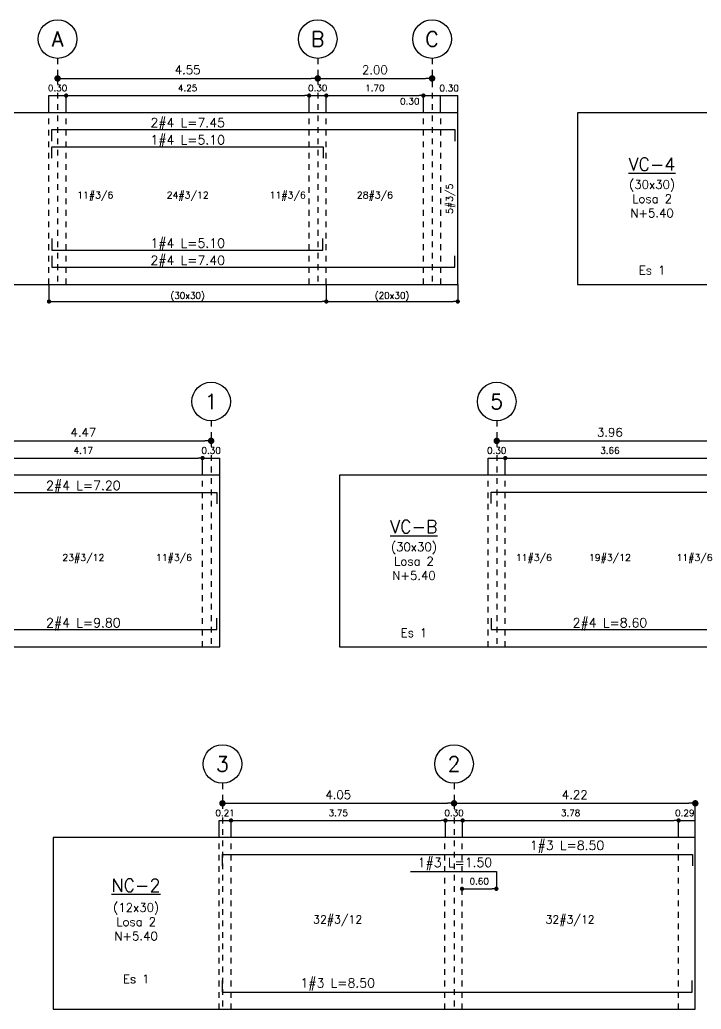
# Model space of a CAD drawing. Header units: millimetres. Extents: x -40 to 125, y -10 to 43.
# Drawn here: x 63.47 to 75.38, y 23.15 to 40.45 of the extents above; entities that cross this region are included whole.
import ezdxf
from ezdxf.enums import TextEntityAlignment as Align

# ---------------------------------------------------------------- set-up
doc = ezdxf.new("R2010")
doc.units = ezdxf.units.MM
doc.header["$LTSCALE"] = 0.01
doc.header["$PDMODE"] = 3
doc.linetypes.add('DASHDOT', pattern=[1, 0.5, -0.25, 0, -0.25])
doc.linetypes.add('DASHED2', pattern=[0.375, 0.25, -0.125])
for name, color, linetype in [('FC_BORDES', 4, 'Continuous'), ('FC_CIRCULO DE EJES', 3, 'Continuous'), ('FC_COTAS', 1, 'Continuous'), ('FC_COTAS @ 75', 1, 'Continuous'), ('FC_COTAS EJES', 1, 'Continuous'), ('FC_COTAS EJES @ 75', 1, 'Continuous'), ('FC_EJES', 1, 'DASHDOT'), ('FC_PROYECCION', 6, 'DASHED2'), ('FC_R-175', 5, 'Continuous'), ('FC_R-175 @ 75', 5, 'Continuous'), ('FC_R-60', 11, 'Continuous'), ('FC_R-80', 11, 'Continuous'), ('FC_R-80 @ 75', 11, 'Continuous'), ('FC_REFUERZO', 5, 'Continuous')]:
    doc.layers.add(name, color=color, linetype=linetype)
doc.styles.add('FC_TEXT', font='romans.shx', dxfattribs={"height": 0.002})
doc.styles.add('FC_TEXT1', font='romans.shx')
doc.styles.get("Standard").update_dxf_attribs({"font": 'romans.shx'})
doc.dimstyles.new('FC_COTAS', dxfattribs={"dimtxt": 0.0015, "dimasz": 0.001, "dimexe": 0, "dimexo": 0, "dimgap": 0.001, "dimtad": 1, "dimtih": 1, "dimtoh": 1, "dimzin": 0, "dimdsep": 46, "dimtxsty": 'FC_TEXT1', "dimblk": 'DOT', "dimcen": 0.09, "dimclrd": 256, "dimclre": 256, "dimclrt": 256, "dimadec": 0, "dimazin": 0, "dimtfac": 1, "dimtix": 1, "dimtmove": 2, "dimatfit": 3, "dimfxl": 1.002, "dimtolj": 1, "dimtzin": 0, "dimlwd": -1, "dimarcsym": 0})
doc.dimstyles.new('FC_COTAS EJES', dxfattribs={"dimtxt": 0.002, "dimasz": 0.0015, "dimexe": 0, "dimexo": 0, "dimgap": 0.001, "dimtad": 1, "dimtih": 1, "dimtoh": 1, "dimzin": 0, "dimdsep": 46, "dimtxsty": 'FC_TEXT1', "dimblk": 'DOT', "dimcen": 0.09, "dimclrd": 256, "dimclre": 256, "dimclrt": 256, "dimadec": 0, "dimazin": 0, "dimtfac": 1, "dimtix": 1, "dimtmove": 2, "dimatfit": 3, "dimfxl": 1.002, "dimtolj": 1, "dimtzin": 0, "dimlwd": -1, "dimarcsym": 0})

# ---------------------------------------------------------------- blocks, each defined once
blk = doc.blocks.new('FC_B_Eje')
at = {"layer": 'FC_CIRCULO DE EJES', "ltscale": 1.5}
blk.add_circle((0, 0), 0.0045, dxfattribs=at)
at = {"ltscale": 1.5, "style": 'FC_TEXT1'}
blk.add_attdef('EJE', text='', height=0.0035, dxfattribs=at).set_placement((0, 0), align=Align.MIDDLE_CENTER)
blk = doc.blocks.new('*D614')
at = {"layer": 'Defpoints', "color": 0, "ltscale": 0.6, "transparency": 16777216}
for p in [(63.976, 38.821), (64.276, 38.821)]:
    blk.add_point(p, dxfattribs=at)
at = {"layer": 'FC_COTAS', "lineweight": -2, "ltscale": 0.6, "transparency": 16777216}
for p, q in [((63.976, 38.821), (63.976, 39.121)), ((64.276, 38.821), (64.276, 39.121))]:
    blk.add_line(p, q, dxfattribs=at)
at = {"layer": 'FC_COTAS', "ltscale": 0.6, "transparency": 16777216}
blk.add_line((63.976, 39.121), (64.276, 39.121), dxfattribs=at)
at = {"layer": 'FC_COTAS', "ltscale": 0.6, "transparency": 16777216, "insert": (64.126, 39.253), "char_height": 0.1125, "attachment_point": 5, "style": 'FC_TEXT1', "bg_fill": 3, "box_fill_scale": 1.1, "bg_fill_color": 256, "bg_fill_true_color": 13158600, "bg_fill_transparency": 0}
blk.add_mtext('\\A1;0.30', dxfattribs=at)
at = {"layer": 'Defpoints', "color": 0, "ltscale": 0.6, "transparency": 16777216}
blk.add_point((64.276, 39.121), dxfattribs=at)
blk = doc.blocks.new('_Dot')
at = {"color": 0, "linetype": 'ByBlock', "lineweight": -2}
blk.add_line((-0.5, 0), (-1, 0), dxfattribs=at)
at = {"color": 0, "linetype": 'ByBlock', "const_width": 0.5}
blk.add_lwpolyline([(-0.25, 0, 1), (0.25, 0, 1)], format="xyb", close=True, dxfattribs=at)
blk = doc.blocks.new('*D615')
at = {"layer": 'Defpoints', "color": 0, "ltscale": 0.6, "transparency": 16777216}
for p in [(68.526, 39.121), (64.276, 38.821), (68.526, 38.821)]:
    blk.add_point(p, dxfattribs=at)
at = {"layer": 'FC_COTAS', "lineweight": -2, "ltscale": 0.6, "transparency": 16777216}
for p, q in [((64.276, 38.821), (64.276, 39.121)), ((68.526, 38.821), (68.526, 39.121))]:
    blk.add_line(p, q, dxfattribs=at)
at = {"layer": 'FC_COTAS', "ltscale": 0.6, "transparency": 16777216}
blk.add_line((64.351, 39.121), (68.451, 39.121), dxfattribs=at)
at = {"layer": 'FC_COTAS', "ltscale": 0.6, "transparency": 16777216, "xscale": 0.075, "yscale": 0.075, "zscale": 0.075, "rotation": 180}
blk.add_blockref('_Dot', (64.276, 39.121), dxfattribs=at)
at = {"layer": 'FC_COTAS', "ltscale": 0.6, "transparency": 16777216, "xscale": 0.075, "yscale": 0.075, "zscale": 0.075}
blk.add_blockref('_Dot', (68.526, 39.121), dxfattribs=at)
at = {"layer": 'FC_COTAS', "ltscale": 0.6, "transparency": 16777216, "insert": (66.401, 39.253), "char_height": 0.1125, "attachment_point": 5, "style": 'FC_TEXT1'}
blk.add_mtext('\\A1;4.25', dxfattribs=at)
blk = doc.blocks.new('*D616')
at = {"layer": 'Defpoints', "color": 0, "ltscale": 0.6, "transparency": 16777216}
for p in [(68.526, 38.821), (68.826, 38.821)]:
    blk.add_point(p, dxfattribs=at)
at = {"layer": 'FC_COTAS', "lineweight": -2, "ltscale": 0.6, "transparency": 16777216}
for p, q in [((68.526, 38.821), (68.526, 39.121)), ((68.826, 38.821), (68.826, 39.121))]:
    blk.add_line(p, q, dxfattribs=at)
at = {"layer": 'FC_COTAS', "ltscale": 0.6, "transparency": 16777216}
blk.add_line((68.526, 39.121), (68.826, 39.121), dxfattribs=at)
at = {"layer": 'FC_COTAS', "ltscale": 0.6, "transparency": 16777216, "insert": (68.676, 39.253), "char_height": 0.1125, "attachment_point": 5, "style": 'FC_TEXT1', "bg_fill": 3, "box_fill_scale": 1.1, "bg_fill_color": 256, "bg_fill_true_color": 13158600, "bg_fill_transparency": 0}
blk.add_mtext('\\A1;0.30', dxfattribs=at)
at = {"layer": 'Defpoints', "color": 0, "ltscale": 0.6, "transparency": 16777216}
blk.add_point((68.826, 39.121), dxfattribs=at)
blk = doc.blocks.new('*D617')
at = {"layer": 'Defpoints', "color": 0, "ltscale": 0.6, "transparency": 16777216}
for p in [(64.126, 39.421), (68.676, 39.421), (68.676, 39.421)]:
    blk.add_point(p, dxfattribs=at)
at = {"layer": 'FC_COTAS EJES', "ltscale": 0.6, "transparency": 16777216}
blk.add_line((64.238, 39.421), (68.563, 39.421), dxfattribs=at)
at = {"layer": 'FC_COTAS EJES', "ltscale": 0.6, "transparency": 16777216, "xscale": 0.1125, "yscale": 0.1125, "zscale": 0.1125, "rotation": 180}
blk.add_blockref('_Dot', (64.126, 39.421), dxfattribs=at)
at = {"layer": 'FC_COTAS EJES', "ltscale": 0.6, "transparency": 16777216, "xscale": 0.1125, "yscale": 0.1125, "zscale": 0.1125}
blk.add_blockref('_Dot', (68.676, 39.421), dxfattribs=at)
at = {"layer": 'FC_COTAS EJES', "ltscale": 0.6, "transparency": 16777216, "insert": (66.401, 39.571), "char_height": 0.15, "attachment_point": 5, "style": 'FC_TEXT1'}
blk.add_mtext('\\A1;4.55', dxfattribs=at)
blk = doc.blocks.new('*D618')
at = {"layer": 'Defpoints', "color": 0, "ltscale": 0.6, "transparency": 16777216}
for p in [(68.676, 39.421), (70.676, 39.421), (70.676, 39.421)]:
    blk.add_point(p, dxfattribs=at)
at = {"layer": 'FC_COTAS EJES', "ltscale": 0.6, "transparency": 16777216}
blk.add_line((68.788, 39.421), (70.563, 39.421), dxfattribs=at)
at = {"layer": 'FC_COTAS EJES', "ltscale": 0.6, "transparency": 16777216, "xscale": 0.1125, "yscale": 0.1125, "zscale": 0.1125, "rotation": 180}
blk.add_blockref('_Dot', (68.676, 39.421), dxfattribs=at)
at = {"layer": 'FC_COTAS EJES', "ltscale": 0.6, "transparency": 16777216, "xscale": 0.1125, "yscale": 0.1125, "zscale": 0.1125}
blk.add_blockref('_Dot', (70.676, 39.421), dxfattribs=at)
at = {"layer": 'FC_COTAS EJES', "ltscale": 0.6, "transparency": 16777216, "insert": (69.676, 39.571), "char_height": 0.15, "attachment_point": 5, "style": 'FC_TEXT1'}
blk.add_mtext('\\A1;2.00', dxfattribs=at)
blk = doc.blocks.new('*D590')
at = {"layer": 'Defpoints', "color": 0, "ltscale": 0.6, "transparency": 16777216}
for p in [(70.523, 39.121), (68.826, 38.821), (70.523, 38.821)]:
    blk.add_point(p, dxfattribs=at)
at = {"layer": 'FC_COTAS', "lineweight": -2, "ltscale": 0.6, "transparency": 16777216}
for p, q in [((68.826, 38.821), (68.826, 39.121)), ((70.523, 38.821), (70.523, 39.121))]:
    blk.add_line(p, q, dxfattribs=at)
at = {"layer": 'FC_COTAS', "ltscale": 0.6, "transparency": 16777216}
blk.add_line((68.901, 39.121), (70.448, 39.121), dxfattribs=at)
at = {"layer": 'FC_COTAS', "ltscale": 0.6, "transparency": 16777216, "xscale": 0.075, "yscale": 0.075, "zscale": 0.075, "rotation": 180}
blk.add_blockref('_Dot', (68.826, 39.121), dxfattribs=at)
at = {"layer": 'FC_COTAS', "ltscale": 0.6, "transparency": 16777216, "xscale": 0.075, "yscale": 0.075, "zscale": 0.075}
blk.add_blockref('_Dot', (70.523, 39.121), dxfattribs=at)
at = {"layer": 'FC_COTAS', "ltscale": 0.6, "transparency": 16777216, "insert": (69.675, 39.253), "char_height": 0.1125, "attachment_point": 5, "style": 'FC_TEXT1'}
blk.add_mtext('\\A1;1.70', dxfattribs=at)
blk = doc.blocks.new('*D619')
at = {"layer": 'Defpoints', "color": 0, "ltscale": 0.6, "transparency": 16777216}
for p in [(70.823, 39.121), (70.523, 38.821), (70.823, 38.821)]:
    blk.add_point(p, dxfattribs=at)
at = {"layer": 'FC_COTAS', "lineweight": -2, "ltscale": 0.6, "transparency": 16777216}
for p, q in [((70.523, 38.821), (70.523, 39.121)), ((70.823, 38.821), (70.823, 39.121))]:
    blk.add_line(p, q, dxfattribs=at)
at = {"layer": 'FC_COTAS', "ltscale": 0.6, "transparency": 16777216}
blk.add_line((70.523, 39.121), (70.823, 39.121), dxfattribs=at)
at = {"layer": 'FC_COTAS', "ltscale": 0.6, "transparency": 16777216, "insert": (70.286, 39.022), "char_height": 0.1125, "attachment_point": 5, "style": 'FC_TEXT1'}
blk.add_mtext('\\A1;0.30', dxfattribs=at)
blk = doc.blocks.new('*D591')
at = {"layer": 'Defpoints', "color": 0, "ltscale": 0.6, "transparency": 16777216}
for p in [(71.125, 39.121), (70.823, 38.821), (71.125, 38.821)]:
    blk.add_point(p, dxfattribs=at)
at = {"layer": 'FC_COTAS', "lineweight": -2, "ltscale": 0.6, "transparency": 16777216}
for p, q in [((70.823, 38.821), (70.823, 39.121)), ((71.125, 38.821), (71.125, 39.121))]:
    blk.add_line(p, q, dxfattribs=at)
at = {"layer": 'FC_COTAS', "ltscale": 0.6, "transparency": 16777216}
blk.add_line((70.823, 39.121), (71.125, 39.121), dxfattribs=at)
at = {"layer": 'FC_COTAS', "ltscale": 0.6, "transparency": 16777216, "insert": (70.974, 39.252), "char_height": 0.1125, "attachment_point": 5, "style": 'FC_TEXT1'}
blk.add_mtext('\\A1;0.30', dxfattribs=at)
blk = doc.blocks.new('*D609')
at = {"layer": 'Defpoints', "color": 0, "ltscale": 0.6, "transparency": 16777216}
for p in [(63.976, 35.821), (68.826, 35.821), (68.826, 35.521)]:
    blk.add_point(p, dxfattribs=at)
at = {"layer": 'FC_COTAS', "lineweight": -2, "ltscale": 0.6, "transparency": 16777216}
for p, q in [((63.976, 35.821), (63.976, 35.521)), ((68.826, 35.821), (68.826, 35.521))]:
    blk.add_line(p, q, dxfattribs=at)
at = {"layer": 'FC_COTAS', "ltscale": 0.6, "transparency": 16777216}
blk.add_line((64.051, 35.521), (68.751, 35.521), dxfattribs=at)
at = {"layer": 'FC_COTAS', "ltscale": 0.6, "transparency": 16777216, "xscale": 0.075, "yscale": 0.075, "zscale": 0.075, "rotation": 180}
blk.add_blockref('_Dot', (63.976, 35.521), dxfattribs=at)
at = {"layer": 'FC_COTAS', "ltscale": 0.6, "transparency": 16777216, "xscale": 0.075, "yscale": 0.075, "zscale": 0.075}
blk.add_blockref('_Dot', (68.826, 35.521), dxfattribs=at)
at = {"layer": 'FC_COTAS', "ltscale": 0.6, "transparency": 16777216, "insert": (66.401, 35.607), "char_height": 0.1125, "attachment_point": 5, "style": 'FC_TEXT1'}
blk.add_mtext('\\A1;(30x30)', dxfattribs=at)
blk = doc.blocks.new('*D625')
at = {"layer": 'Defpoints', "color": 0, "ltscale": 0.6, "transparency": 16777216}
for p in [(68.826, 35.821), (71.125, 35.821), (71.125, 35.521)]:
    blk.add_point(p, dxfattribs=at)
at = {"layer": 'FC_COTAS', "lineweight": -2, "ltscale": 0.6, "transparency": 16777216}
for p, q in [((68.826, 35.821), (68.826, 35.521)), ((71.125, 35.821), (71.125, 35.521))]:
    blk.add_line(p, q, dxfattribs=at)
at = {"layer": 'FC_COTAS', "ltscale": 0.6, "transparency": 16777216}
blk.add_line((68.901, 35.521), (71.05, 35.521), dxfattribs=at)
at = {"layer": 'FC_COTAS', "ltscale": 0.6, "transparency": 16777216, "xscale": 0.075, "yscale": 0.075, "zscale": 0.075, "rotation": 180}
blk.add_blockref('_Dot', (68.826, 35.521), dxfattribs=at)
at = {"layer": 'FC_COTAS', "ltscale": 0.6, "transparency": 16777216, "xscale": 0.075, "yscale": 0.075, "zscale": 0.075}
blk.add_blockref('_Dot', (71.125, 35.521), dxfattribs=at)
at = {"layer": 'FC_COTAS', "ltscale": 0.6, "transparency": 16777216, "insert": (69.976, 35.607), "char_height": 0.1125, "attachment_point": 5, "style": 'FC_TEXT1'}
blk.add_mtext('\\A1;(20x30)', dxfattribs=at)
blk = doc.blocks.new('*D645')
at = {"layer": 'Defpoints', "color": 0, "ltscale": 0.6, "transparency": 16777216}
for p in [(62.342, 33.084), (66.812, 33.084), (66.812, 33.084)]:
    blk.add_point(p, dxfattribs=at)
at = {"layer": 'FC_COTAS', "ltscale": 0.6, "transparency": 16777216}
blk.add_line((62.454, 33.084), (66.699, 33.084), dxfattribs=at)
at = {"layer": 'FC_COTAS', "ltscale": 0.6, "transparency": 16777216, "xscale": 0.1125, "yscale": 0.1125, "zscale": 0.1125, "rotation": 180}
blk.add_blockref('_Dot', (62.342, 33.084), dxfattribs=at)
at = {"layer": 'FC_COTAS', "ltscale": 0.6, "transparency": 16777216, "xscale": 0.1125, "yscale": 0.1125, "zscale": 0.1125}
blk.add_blockref('_Dot', (66.812, 33.084), dxfattribs=at)
at = {"layer": 'FC_COTAS', "ltscale": 0.6, "transparency": 16777216, "insert": (64.577, 33.234), "char_height": 0.15, "attachment_point": 5, "style": 'FC_TEXT1'}
blk.add_mtext('\\A1;4.47', dxfattribs=at)
blk = doc.blocks.new('*D650')
at = {"layer": 'Defpoints', "color": 0, "ltscale": 0.6, "transparency": 16777216}
for p in [(66.662, 32.784), (62.492, 32.484), (66.662, 32.484)]:
    blk.add_point(p, dxfattribs=at)
at = {"layer": 'FC_COTAS', "lineweight": -2, "ltscale": 0.6, "transparency": 16777216}
for p, q in [((62.492, 32.484), (62.492, 32.784)), ((66.662, 32.484), (66.662, 32.784))]:
    blk.add_line(p, q, dxfattribs=at)
at = {"layer": 'FC_COTAS', "ltscale": 0.6, "transparency": 16777216}
blk.add_line((62.567, 32.784), (66.587, 32.784), dxfattribs=at)
at = {"layer": 'FC_COTAS', "ltscale": 0.6, "transparency": 16777216, "xscale": 0.075, "yscale": 0.075, "zscale": 0.075, "rotation": 180}
blk.add_blockref('_Dot', (62.492, 32.784), dxfattribs=at)
at = {"layer": 'FC_COTAS', "ltscale": 0.6, "transparency": 16777216, "xscale": 0.075, "yscale": 0.075, "zscale": 0.075}
blk.add_blockref('_Dot', (66.662, 32.784), dxfattribs=at)
at = {"layer": 'FC_COTAS', "ltscale": 0.6, "transparency": 16777216, "insert": (64.577, 32.916), "char_height": 0.1125, "attachment_point": 5, "style": 'FC_TEXT1'}
blk.add_mtext('\\A1;4.17', dxfattribs=at)
blk = doc.blocks.new('*D651')
at = {"layer": 'Defpoints', "color": 0, "ltscale": 0.6, "transparency": 16777216}
for p in [(66.662, 32.484), (66.962, 32.484)]:
    blk.add_point(p, dxfattribs=at)
at = {"layer": 'FC_COTAS', "lineweight": -2, "ltscale": 0.6, "transparency": 16777216}
for p, q in [((66.662, 32.484), (66.662, 32.784)), ((66.962, 32.484), (66.962, 32.784))]:
    blk.add_line(p, q, dxfattribs=at)
at = {"layer": 'FC_COTAS', "ltscale": 0.6, "transparency": 16777216}
blk.add_line((66.662, 32.784), (66.962, 32.784), dxfattribs=at)
at = {"layer": 'FC_COTAS', "ltscale": 0.6, "transparency": 16777216, "insert": (66.812, 32.916), "char_height": 0.1125, "attachment_point": 5, "style": 'FC_TEXT1', "bg_fill": 3, "box_fill_scale": 1.1, "bg_fill_color": 256, "bg_fill_true_color": 13158600, "bg_fill_transparency": 0}
blk.add_mtext('\\A1;0.30', dxfattribs=at)
at = {"layer": 'Defpoints', "color": 0, "ltscale": 0.6, "transparency": 16777216}
blk.add_point((66.962, 32.784), dxfattribs=at)
blk = doc.blocks.new('*D652')
at = {"layer": 'Defpoints', "color": 0, "ltscale": 0.6, "transparency": 16777216}
for p in [(71.656, 32.484), (71.956, 32.484)]:
    blk.add_point(p, dxfattribs=at)
at = {"layer": 'FC_COTAS', "lineweight": -2, "ltscale": 0.6, "transparency": 16777216}
for p, q in [((71.656, 32.484), (71.656, 32.784)), ((71.956, 32.484), (71.956, 32.784))]:
    blk.add_line(p, q, dxfattribs=at)
at = {"layer": 'FC_COTAS', "ltscale": 0.6, "transparency": 16777216}
blk.add_line((71.656, 32.784), (71.956, 32.784), dxfattribs=at)
at = {"layer": 'FC_COTAS', "ltscale": 0.6, "transparency": 16777216, "insert": (71.806, 32.916), "char_height": 0.1125, "attachment_point": 5, "style": 'FC_TEXT1', "bg_fill": 3, "box_fill_scale": 1.1, "bg_fill_color": 256, "bg_fill_true_color": 13158600, "bg_fill_transparency": 0}
blk.add_mtext('\\A1;0.30', dxfattribs=at)
at = {"layer": 'Defpoints', "color": 0, "ltscale": 0.6, "transparency": 16777216}
blk.add_point((71.956, 32.784), dxfattribs=at)
blk = doc.blocks.new('*D653')
at = {"layer": 'Defpoints', "color": 0, "ltscale": 0.6, "transparency": 16777216}
for p in [(75.616, 32.784), (71.956, 32.484), (75.616, 32.484)]:
    blk.add_point(p, dxfattribs=at)
at = {"layer": 'FC_COTAS', "lineweight": -2, "ltscale": 0.6, "transparency": 16777216}
for p, q in [((71.956, 32.484), (71.956, 32.784)), ((75.616, 32.484), (75.616, 32.784))]:
    blk.add_line(p, q, dxfattribs=at)
at = {"layer": 'FC_COTAS', "ltscale": 0.6, "transparency": 16777216}
blk.add_line((72.031, 32.784), (75.541, 32.784), dxfattribs=at)
at = {"layer": 'FC_COTAS', "ltscale": 0.6, "transparency": 16777216, "xscale": 0.075, "yscale": 0.075, "zscale": 0.075, "rotation": 180}
blk.add_blockref('_Dot', (71.956, 32.784), dxfattribs=at)
at = {"layer": 'FC_COTAS', "ltscale": 0.6, "transparency": 16777216, "xscale": 0.075, "yscale": 0.075, "zscale": 0.075}
blk.add_blockref('_Dot', (75.616, 32.784), dxfattribs=at)
at = {"layer": 'FC_COTAS', "ltscale": 0.6, "transparency": 16777216, "insert": (73.786, 32.916), "char_height": 0.1125, "attachment_point": 5, "style": 'FC_TEXT1'}
blk.add_mtext('\\A1;3.66', dxfattribs=at)
blk = doc.blocks.new('*D655')
at = {"layer": 'Defpoints', "color": 0, "ltscale": 0.6, "transparency": 16777216}
for p in [(71.806, 33.084), (75.766, 33.084), (75.766, 33.084)]:
    blk.add_point(p, dxfattribs=at)
at = {"layer": 'FC_COTAS EJES', "ltscale": 0.6, "transparency": 16777216}
blk.add_line((71.919, 33.084), (75.654, 33.084), dxfattribs=at)
at = {"layer": 'FC_COTAS EJES', "ltscale": 0.6, "transparency": 16777216, "xscale": 0.1125, "yscale": 0.1125, "zscale": 0.1125, "rotation": 180}
blk.add_blockref('_Dot', (71.806, 33.084), dxfattribs=at)
at = {"layer": 'FC_COTAS EJES', "ltscale": 0.6, "transparency": 16777216, "xscale": 0.1125, "yscale": 0.1125, "zscale": 0.1125}
blk.add_blockref('_Dot', (75.766, 33.084), dxfattribs=at)
at = {"layer": 'FC_COTAS EJES', "ltscale": 0.6, "transparency": 16777216, "insert": (73.786, 33.234), "char_height": 0.15, "attachment_point": 5, "style": 'FC_TEXT1'}
blk.add_mtext('\\A1;3.96', dxfattribs=at)
blk = doc.blocks.new('*D666')
at = {"layer": 'Defpoints', "color": 0, "ltscale": 0.6, "transparency": 16777216}
for p in [(66.95, 26.147), (67.16, 26.147)]:
    blk.add_point(p, dxfattribs=at)
at = {"layer": 'FC_COTAS', "lineweight": -2, "ltscale": 0.6, "transparency": 16777216}
for p, q in [((66.95, 26.147), (66.95, 26.447)), ((67.16, 26.147), (67.16, 26.447))]:
    blk.add_line(p, q, dxfattribs=at)
at = {"layer": 'FC_COTAS', "ltscale": 0.6, "transparency": 16777216}
blk.add_line((66.95, 26.447), (67.16, 26.447), dxfattribs=at)
at = {"layer": 'FC_COTAS', "ltscale": 0.6, "transparency": 16777216, "insert": (67.055, 26.579), "char_height": 0.1125, "attachment_point": 5, "style": 'FC_TEXT1', "bg_fill": 3, "box_fill_scale": 1.1, "bg_fill_color": 256, "bg_fill_true_color": 13158600, "bg_fill_transparency": 0}
blk.add_mtext('\\A1;0.21', dxfattribs=at)
at = {"layer": 'Defpoints', "color": 0, "ltscale": 0.6, "transparency": 16777216}
blk.add_point((67.16, 26.447), dxfattribs=at)
blk = doc.blocks.new('*D667')
at = {"layer": 'Defpoints', "color": 0, "ltscale": 0.6, "transparency": 16777216}
for p in [(70.91, 26.447), (67.16, 26.147), (70.91, 26.147)]:
    blk.add_point(p, dxfattribs=at)
at = {"layer": 'FC_COTAS', "lineweight": -2, "ltscale": 0.6, "transparency": 16777216}
for p, q in [((67.16, 26.147), (67.16, 26.447)), ((70.91, 26.147), (70.91, 26.447))]:
    blk.add_line(p, q, dxfattribs=at)
at = {"layer": 'FC_COTAS', "ltscale": 0.6, "transparency": 16777216}
blk.add_line((67.235, 26.447), (70.835, 26.447), dxfattribs=at)
at = {"layer": 'FC_COTAS', "ltscale": 0.6, "transparency": 16777216, "xscale": 0.075, "yscale": 0.075, "zscale": 0.075, "rotation": 180}
blk.add_blockref('_Dot', (67.16, 26.447), dxfattribs=at)
at = {"layer": 'FC_COTAS', "ltscale": 0.6, "transparency": 16777216, "xscale": 0.075, "yscale": 0.075, "zscale": 0.075}
blk.add_blockref('_Dot', (70.91, 26.447), dxfattribs=at)
at = {"layer": 'FC_COTAS', "ltscale": 0.6, "transparency": 16777216, "insert": (69.035, 26.579), "char_height": 0.1125, "attachment_point": 5, "style": 'FC_TEXT1'}
blk.add_mtext('\\A1;3.75', dxfattribs=at)
blk = doc.blocks.new('*D668')
at = {"layer": 'Defpoints', "color": 0, "ltscale": 0.6, "transparency": 16777216}
for p in [(70.91, 26.147), (71.21, 26.147)]:
    blk.add_point(p, dxfattribs=at)
at = {"layer": 'FC_COTAS', "lineweight": -2, "ltscale": 0.6, "transparency": 16777216}
for p, q in [((70.91, 26.147), (70.91, 26.447)), ((71.21, 26.147), (71.21, 26.447))]:
    blk.add_line(p, q, dxfattribs=at)
at = {"layer": 'FC_COTAS', "ltscale": 0.6, "transparency": 16777216}
blk.add_line((70.91, 26.447), (71.21, 26.447), dxfattribs=at)
at = {"layer": 'FC_COTAS', "ltscale": 0.6, "transparency": 16777216, "insert": (71.06, 26.579), "char_height": 0.1125, "attachment_point": 5, "style": 'FC_TEXT1', "bg_fill": 3, "box_fill_scale": 1.1, "bg_fill_color": 256, "bg_fill_true_color": 13158600, "bg_fill_transparency": 0}
blk.add_mtext('\\A1;0.30', dxfattribs=at)
at = {"layer": 'Defpoints', "color": 0, "ltscale": 0.6, "transparency": 16777216}
blk.add_point((71.21, 26.447), dxfattribs=at)
blk = doc.blocks.new('*D669')
at = {"layer": 'Defpoints', "color": 0, "ltscale": 0.6, "transparency": 16777216}
for p in [(74.986, 26.447), (71.21, 26.147), (74.986, 26.147)]:
    blk.add_point(p, dxfattribs=at)
at = {"layer": 'FC_COTAS', "lineweight": -2, "ltscale": 0.6, "transparency": 16777216}
for p, q in [((71.21, 26.147), (71.21, 26.447)), ((74.986, 26.147), (74.986, 26.447))]:
    blk.add_line(p, q, dxfattribs=at)
at = {"layer": 'FC_COTAS', "ltscale": 0.6, "transparency": 16777216}
blk.add_line((71.285, 26.447), (74.911, 26.447), dxfattribs=at)
at = {"layer": 'FC_COTAS', "ltscale": 0.6, "transparency": 16777216, "xscale": 0.075, "yscale": 0.075, "zscale": 0.075, "rotation": 180}
blk.add_blockref('_Dot', (71.21, 26.447), dxfattribs=at)
at = {"layer": 'FC_COTAS', "ltscale": 0.6, "transparency": 16777216, "xscale": 0.075, "yscale": 0.075, "zscale": 0.075}
blk.add_blockref('_Dot', (74.986, 26.447), dxfattribs=at)
at = {"layer": 'FC_COTAS', "ltscale": 0.6, "transparency": 16777216, "insert": (73.098, 26.579), "char_height": 0.1125, "attachment_point": 5, "style": 'FC_TEXT1'}
blk.add_mtext('\\A1;3.78', dxfattribs=at)
blk = doc.blocks.new('*D670')
at = {"layer": 'Defpoints', "color": 0, "ltscale": 0.6, "transparency": 16777216}
for p in [(75.279, 26.447), (74.986, 26.147), (75.279, 26.147)]:
    blk.add_point(p, dxfattribs=at)
at = {"layer": 'FC_COTAS', "lineweight": -2, "ltscale": 0.6, "transparency": 16777216}
for p, q in [((74.986, 26.147), (74.986, 26.447)), ((75.279, 26.147), (75.279, 26.447))]:
    blk.add_line(p, q, dxfattribs=at)
at = {"layer": 'FC_COTAS', "ltscale": 0.6, "transparency": 16777216}
blk.add_line((74.986, 26.447), (75.279, 26.447), dxfattribs=at)
at = {"layer": 'FC_COTAS', "ltscale": 0.6, "transparency": 16777216, "insert": (75.095, 26.579), "char_height": 0.1125, "attachment_point": 5, "style": 'FC_TEXT1'}
blk.add_mtext('\\A1;0.29', dxfattribs=at)
blk = doc.blocks.new('*D671')
at = {"layer": 'Defpoints', "color": 0, "ltscale": 0.6, "transparency": 16777216}
for p in [(67.01, 26.747), (71.06, 26.747), (71.06, 26.747)]:
    blk.add_point(p, dxfattribs=at)
at = {"layer": 'FC_COTAS', "ltscale": 0.6, "transparency": 16777216}
blk.add_line((67.122, 26.747), (70.947, 26.747), dxfattribs=at)
at = {"layer": 'FC_COTAS', "ltscale": 0.6, "transparency": 16777216, "xscale": 0.1125, "yscale": 0.1125, "zscale": 0.1125, "rotation": 180}
blk.add_blockref('_Dot', (67.01, 26.747), dxfattribs=at)
at = {"layer": 'FC_COTAS', "ltscale": 0.6, "transparency": 16777216, "xscale": 0.1125, "yscale": 0.1125, "zscale": 0.1125}
blk.add_blockref('_Dot', (71.06, 26.747), dxfattribs=at)
at = {"layer": 'FC_COTAS', "ltscale": 0.6, "transparency": 16777216, "insert": (69.035, 26.897), "char_height": 0.15, "attachment_point": 5, "style": 'FC_TEXT1'}
blk.add_mtext('\\A1;4.05', dxfattribs=at)
blk = doc.blocks.new('*D672')
at = {"layer": 'Defpoints', "color": 0, "ltscale": 0.6, "transparency": 16777216}
for p in [(71.06, 26.747), (75.279, 26.747), (75.279, 26.147)]:
    blk.add_point(p, dxfattribs=at)
at = {"layer": 'FC_COTAS', "ltscale": 0.6, "transparency": 16777216}
blk.add_line((71.172, 26.747), (75.167, 26.747), dxfattribs=at)
at = {"layer": 'FC_COTAS', "lineweight": -2, "ltscale": 0.6, "transparency": 16777216}
blk.add_line((75.279, 26.147), (75.279, 26.747), dxfattribs=at)
at = {"layer": 'FC_COTAS', "ltscale": 0.6, "transparency": 16777216, "xscale": 0.1125, "yscale": 0.1125, "zscale": 0.1125, "rotation": 180}
blk.add_blockref('_Dot', (71.06, 26.747), dxfattribs=at)
at = {"layer": 'FC_COTAS', "ltscale": 0.6, "transparency": 16777216, "xscale": 0.1125, "yscale": 0.1125, "zscale": 0.1125}
blk.add_blockref('_Dot', (75.279, 26.747), dxfattribs=at)
at = {"layer": 'FC_COTAS', "ltscale": 0.6, "transparency": 16777216, "insert": (73.17, 26.897), "char_height": 0.15, "attachment_point": 5, "style": 'FC_TEXT1'}
blk.add_mtext('\\A1;4.22', dxfattribs=at)
blk = doc.blocks.new('*D604')
at = {"layer": 'Defpoints', "color": 0, "ltscale": 0.6, "transparency": 16777216}
for p in [(71.8, 25.553), (71.2, 25.253), (71.8, 25.253)]:
    blk.add_point(p, dxfattribs=at)
at = {"layer": 'FC_COTAS', "lineweight": -2, "ltscale": 0.6, "transparency": 16777216}
blk.add_line((71.8, 25.553), (71.8, 25.253), dxfattribs=at)
at = {"layer": 'FC_COTAS', "ltscale": 0.6, "transparency": 16777216}
blk.add_line((71.275, 25.253), (71.725, 25.253), dxfattribs=at)
at = {"layer": 'FC_COTAS', "ltscale": 0.6, "transparency": 16777216, "xscale": 0.075, "yscale": 0.075, "zscale": 0.075, "rotation": 180}
blk.add_blockref('_Dot', (71.2, 25.253), dxfattribs=at)
at = {"layer": 'FC_COTAS', "ltscale": 0.6, "transparency": 16777216, "xscale": 0.075, "yscale": 0.075, "zscale": 0.075}
blk.add_blockref('_Dot', (71.8, 25.253), dxfattribs=at)
at = {"layer": 'FC_COTAS', "ltscale": 0.6, "transparency": 16777216, "insert": (71.5, 25.385), "char_height": 0.1125, "attachment_point": 5, "style": 'FC_TEXT1'}
blk.add_mtext('\\A1;0.60', dxfattribs=at)

msp = doc.modelspace()

# ---------------------------------------------------------------- linework, layer by layer
at = {"layer": 'FC_BORDES'}
for points in [[(61.376, 35.821), (71.125, 35.821), (71.125, 38.821), (61.376, 38.821)], [(73.22, 35.821), (80.97, 35.821), (80.97, 38.821), (73.22, 38.821)], [(47.532, 29.484), (66.962, 29.484), (66.962, 32.484), (47.532, 32.484)], [(69.056, 29.484), (79.966, 29.484), (79.966, 32.484), (69.056, 32.484)], [(64.05, 23.147), (75.279, 23.147), (75.279, 26.147), (64.05, 26.147)]]:
    msp.add_lwpolyline(points, close=True, dxfattribs=at)
at = {"layer": 'FC_EJES', "ltscale": 0.6}
for p, q in [((64.126, 39.771), (64.126, 35.821)), ((68.676, 39.771), (68.676, 35.821)), ((70.676, 39.771), (70.676, 35.821)), ((66.812, 33.434), (66.812, 29.484)), ((71.806, 33.434), (71.806, 29.484)), ((67.01, 27.097), (67.01, 23.147)), ((71.06, 27.097), (71.06, 23.147))]:
    msp.add_line(p, q, dxfattribs=at)
at = {"layer": 'FC_PROYECCION', "ltscale": 0.6}
for p, q in [((63.976, 35.821), (63.976, 38.821)), ((64.276, 35.821), (64.276, 38.821)), ((68.526, 35.821), (68.526, 38.821)), ((68.826, 35.821), (68.826, 38.821)), ((70.526, 35.821), (70.526, 38.821)), ((70.826, 35.821), (70.826, 38.821)), ((66.662, 29.484), (66.662, 32.484)), ((71.656, 29.484), (71.656, 32.484)), ((71.956, 29.484), (71.956, 32.484))]:
    msp.add_line(p, q, dxfattribs=at)
at = {"layer": 'FC_PROYECCION'}
for p, q in [((66.95, 23.147), (66.95, 26.147)), ((67.16, 23.147), (67.16, 26.147)), ((70.9, 23.147), (70.9, 26.147)), ((71.2, 23.147), (71.2, 26.147)), ((74.986, 23.147), (74.986, 26.147))]:
    msp.add_line(p, q, dxfattribs=at)
at = {"layer": 'FC_REFUERZO'}
msp.add_line((70.3, 25.553), (71.8, 25.553), dxfattribs=at)
for points in [[(64.026, 38.327), (64.026, 38.527), (71.075, 38.527), (71.075, 38.327)], [(64.026, 38.027), (64.026, 38.227), (68.772, 38.227), (68.772, 38.027)], [(64.026, 36.621), (64.026, 36.421), (68.768, 36.421), (68.768, 36.621)], [(64.026, 36.321), (64.026, 36.121), (71.075, 36.121), (71.075, 36.321)], [(59.892, 32.184), (66.912, 32.184), (66.912, 31.984)], [(71.706, 31.99), (71.706, 32.19), (79.916, 32.19), (79.916, 31.99)], [(57.292, 29.784), (66.912, 29.784), (66.912, 29.984)], [(71.706, 29.984), (71.706, 29.784), (79.916, 29.784), (79.916, 29.984)], [(67.009, 25.653), (67.009, 25.853), (75.229, 25.853), (75.229, 25.653)], [(67.005, 23.647), (67.005, 23.447), (75.225, 23.447), (75.225, 23.647)]]:
    msp.add_lwpolyline(points, dxfattribs=at)

# ---------------------------------------------------------------- block references
at = {"layer": 'FC_R-175'}
ref = msp.add_blockref('FC_B_Eje', (64.126, 40.109), dxfattribs=dict(at, xscale=75, yscale=75, zscale=75))
ref.add_attrib('EJE', 'A', dxfattribs={"layer": '0', "color": 0, "ltscale": 1.5, "height": 0.263, "style": 'FC_TEXT1'}).set_placement((64.126, 40.109), align=Align.MIDDLE_CENTER)
ref = msp.add_blockref('FC_B_Eje', (68.676, 40.109), dxfattribs=dict(at, xscale=75, yscale=75, zscale=75))
ref.add_attrib('EJE', 'B', dxfattribs={"layer": '0', "color": 0, "ltscale": 1.5, "height": 0.263, "style": 'FC_TEXT1'}).set_placement((68.676, 40.109), align=Align.MIDDLE_CENTER)
ref = msp.add_blockref('FC_B_Eje', (70.676, 40.109), dxfattribs=dict(at, xscale=75, yscale=75, zscale=75))
ref.add_attrib('EJE', 'C', dxfattribs={"layer": '0', "color": 0, "ltscale": 1.5, "height": 0.263, "style": 'FC_TEXT1'}).set_placement((70.676, 40.109), align=Align.MIDDLE_CENTER)
ref = msp.add_blockref('FC_B_Eje', (66.812, 33.772), dxfattribs=dict(at, xscale=75, yscale=75, zscale=75))
ref.add_attrib('EJE', '1', dxfattribs={"layer": '0', "color": 0, "ltscale": 1.5, "height": 0.263, "style": 'FC_TEXT1'}).set_placement((66.812, 33.772), align=Align.MIDDLE_CENTER)
ref = msp.add_blockref('FC_B_Eje', (71.806, 33.772), dxfattribs=dict(at, xscale=75, yscale=75, zscale=75))
ref.add_attrib('EJE', '5', dxfattribs={"layer": '0', "color": 0, "ltscale": 1.5, "height": 0.263, "style": 'FC_TEXT1'}).set_placement((71.806, 33.772), align=Align.MIDDLE_CENTER)
ref = msp.add_blockref('FC_B_Eje', (67.01, 27.435), dxfattribs=dict(at, xscale=75, yscale=75, zscale=75))
ref.add_attrib('EJE', '3', dxfattribs={"layer": '0', "color": 0, "ltscale": 1.5, "height": 0.263, "style": 'FC_TEXT1'}).set_placement((67.01, 27.435), align=Align.MIDDLE_CENTER)
ref = msp.add_blockref('FC_B_Eje', (71.06, 27.435), dxfattribs=dict(at, xscale=75, yscale=75, zscale=75))
ref.add_attrib('EJE', '2', dxfattribs={"layer": '0', "color": 0, "ltscale": 1.5, "height": 0.263, "style": 'FC_TEXT1'}).set_placement((71.06, 27.435), align=Align.MIDDLE_CENTER)

# ---------------------------------------------------------------- texts
at = {"layer": 'FC_R-175 @ 75', "char_height": 0.225, "width": 1.05225, "attachment_point": 5, "style": 'FC_TEXT'}
for s, insert in [('{\\LVC-4}', (74.52, 37.921)), ('{\\LVC-B}', (70.356, 31.584)), ('{\\LNC-2}', (65.497, 25.314))]:
    msp.add_mtext(s, dxfattribs=dict(at, insert=insert))
at = {"layer": 'FC_R-60'}
msp.add_text('5#3/5', height=0.12, rotation=90, dxfattribs=at).set_placement((71.04, 37.317), align=Align.CENTER)
for s, height, p in [('11#3/6', 0.12, (64.786, 37.321)), ('24#3/12', 0.12, (66.402, 37.321)), ('11#3/6', 0.12, (68.151, 37.321)), ('28#3/6', 0.12, (69.676, 37.321)), ('23#3/12', 0.12, (64.577, 30.984)), ('11#3/6', 0.12, (66.162, 30.984)), ('11#3/6', 0.12, (72.456, 30.984)), ('19#3/12', 0.12, (73.786, 30.984)), ('11#3/6', 0.12, (75.266, 30.984)), ('32#3/12', 0.14, (69.025, 24.647)), ('32#3/12', 0.14, (73.09, 24.647))]:
    msp.add_text(s, height=height, dxfattribs=at).set_placement(p, align=Align.CENTER)
at = {"layer": 'FC_R-80'}
for s, p in [('2#4 L=7.45', (66.402, 38.567)), ('1#4 L=5.10', (66.402, 38.267)), ('1#4 L=5.10', (66.402, 36.461)), ('2#4 L=7.40', (66.402, 36.161)), ('2#4 L=7.20', (64.577, 32.224)), ('2#4 L=9.80', (64.577, 29.824)), ('2#4 L=8.60', (73.786, 29.824)), ('1#3 L=8.50', (73.035, 25.933)), ('1#3 L=1.50', (71.075, 25.633)), ('1#3 L=8.50', (69.025, 23.527))]:
    msp.add_text(s, height=0.16, dxfattribs=at).set_placement(p, align=Align.CENTER)
at = {"layer": 'FC_R-80 @ 75', "char_height": 0.15, "attachment_point": 5, "style": 'FC_TEXT'}
for s, insert, width in [('(30x30)\\PLosa 2  \\PN+5.40\\P\\P\\P\\PEs 1', (74.523, 36.817), 2.10222), ('(30x30)\\PLosa 2  \\PN+5.40\\P\\P\\P\\PEs 1', (70.359, 30.48), 1.88721), ('(12x30)\\PLosa 2  \\PN+5.40\\P\\P\\PEs 1', (65.5, 24.301), 1.88721)]:
    msp.add_mtext(s, dxfattribs=dict(at, insert=insert, width=width))

# ---------------------------------------------------------------- dimensions: what is measured, and where the dimension line sits
at = {"layer": 'FC_COTAS @ 75', "ltscale": 0.6}
for base, p1, p2, dimstyle, picture, middle in [((71.125, 39.121), (70.823, 38.821), (71.125, 38.821), 'FC_COTAS', '*D591', (70.974, 39.252)), ((66.812, 33.084), (62.342, 33.084), (66.812, 33.084), 'FC_COTAS EJES', '*D645', (64.577, 33.234)), ((66.662, 32.784), (62.492, 32.484), (66.662, 32.484), 'FC_COTAS', '*D650', (64.577, 32.916)), ((71.8, 25.253), (71.2, 25.253), (71.8, 25.553), 'FC_COTAS', '*D604', (71.5, 25.385))]:
    dim = msp.add_linear_dim(base=base, p1=p1, p2=p2, dimstyle=dimstyle, override={"dimscale": 75, "dimtix": 1, "dimtofl": 1, "dimtmove": 2, "dimatfit": 3}, dxfattribs=at)
    dim.commit()
    dim.dimension.update_dxf_attribs({"geometry": picture, "text_midpoint": middle})
for base, p1, p2, picture, middle in [((70.823, 39.121), (70.523, 38.821), (70.823, 38.821), '*D619', (70.286, 39.022)), ((75.279, 26.447), (74.986, 26.147), (75.279, 26.147), '*D670', (75.095, 26.579))]:
    dim = msp.add_linear_dim(base=base, p1=p1, p2=p2, dimstyle='FC_COTAS', override={"dimscale": 75, "dimtix": 1, "dimtofl": 1, "dimtmove": 2, "dimatfit": 3}, dxfattribs=at)
    dim.commit()
    dim.dimension.update_dxf_attribs({"geometry": picture, "text_midpoint": middle, "dimtype": 160})
for base, p1, p2, text, picture, middle in [((68.826, 35.521), (63.976, 35.821), (68.826, 35.821), '(30x30)', '*D609', (66.401, 35.607)), ((71.125, 35.521), (68.826, 35.821), (71.125, 35.821), '(20x30)', '*D625', (69.976, 35.607))]:
    dim = msp.add_linear_dim(base=base, p1=p1, p2=p2, text=text, dimstyle='FC_COTAS', override={"dimscale": 75, "dimgap": 0, "dimtix": 1, "dimtofl": 1, "dimtmove": 2, "dimatfit": 3}, dxfattribs=at)
    dim.commit()
    dim.dimension.update_dxf_attribs({"geometry": picture, "text_midpoint": middle})

# ---------------------------------------------------------------- next in the draw order: dimensions: what is measured, and where the dimension line sits
for base, p1, p2, picture, middle in [((64.276, 39.121), (63.976, 38.821), (64.276, 38.821), '*D614', (64.126, 39.253)), ((66.962, 32.784), (66.662, 32.484), (66.962, 32.484), '*D651', (66.812, 32.916)), ((71.956, 32.784), (71.656, 32.484), (71.956, 32.484), '*D652', (71.806, 32.916)), ((67.16, 26.447), (66.95, 26.147), (67.16, 26.147), '*D666', (67.055, 26.579))]:
    dim = msp.add_linear_dim(base=base, p1=p1, p2=p2, dimstyle='FC_COTAS', override={"dimscale": 75, "dimtix": 1, "dimtofl": 1, "dimtmove": 2, "dimatfit": 3, "dimtfill": 1}, dxfattribs=at)
    dim.commit()
    dim.dimension.update_dxf_attribs({"geometry": picture, "text_midpoint": middle})

# ---------------------------------------------------------------- next in the draw order: dimensions: what is measured, and where the dimension line sits
for base, p1, p2, picture, middle in [((68.526, 39.121), (64.276, 38.821), (68.526, 38.821), '*D615', (66.401, 39.253)), ((75.616, 32.784), (71.956, 32.484), (75.616, 32.484), '*D653', (73.786, 32.916)), ((70.91, 26.447), (67.16, 26.147), (70.91, 26.147), '*D667', (69.035, 26.579))]:
    dim = msp.add_linear_dim(base=base, p1=p1, p2=p2, dimstyle='FC_COTAS', override={"dimscale": 75, "dimtix": 1, "dimtofl": 1, "dimtmove": 2, "dimatfit": 3}, dxfattribs=at)
    dim.commit()
    dim.dimension.update_dxf_attribs({"geometry": picture, "text_midpoint": middle})
at = {"layer": 'FC_COTAS EJES @ 75', "ltscale": 0.6}
dim = msp.add_linear_dim(base=(75.766, 33.084), p1=(71.806, 33.084), p2=(75.766, 33.084), dimstyle='FC_COTAS EJES', override={"dimscale": 75, "dimtix": 1, "dimtofl": 1, "dimtmove": 2, "dimatfit": 3}, dxfattribs=at)
dim.commit()
dim.dimension.update_dxf_attribs({"geometry": '*D655', "text_midpoint": (73.786, 33.234)})

# ---------------------------------------------------------------- next in the draw order: dimensions: what is measured, and where the dimension line sits
at = {"layer": 'FC_COTAS @ 75', "ltscale": 0.6}
for base, p1, p2, picture, middle in [((68.826, 39.121), (68.526, 38.821), (68.826, 38.821), '*D616', (68.676, 39.253)), ((71.21, 26.447), (70.91, 26.147), (71.21, 26.147), '*D668', (71.06, 26.579))]:
    dim = msp.add_linear_dim(base=base, p1=p1, p2=p2, dimstyle='FC_COTAS', override={"dimscale": 75, "dimtix": 1, "dimtofl": 1, "dimtmove": 2, "dimatfit": 3, "dimtfill": 1}, dxfattribs=at)
    dim.commit()
    dim.dimension.update_dxf_attribs({"geometry": picture, "text_midpoint": middle})

# ---------------------------------------------------------------- next in the draw order: dimensions: what is measured, and where the dimension line sits
for base, p1, p2, dimstyle, picture, middle in [((70.523, 39.121), (68.826, 38.821), (70.523, 38.821), 'FC_COTAS', '*D590', (69.675, 39.253)), ((71.06, 26.747), (67.01, 26.747), (71.06, 26.747), 'FC_COTAS EJES', '*D671', (69.035, 26.897)), ((75.279, 26.747), (71.06, 26.747), (75.279, 26.147), 'FC_COTAS EJES', '*D672', (73.17, 26.897)), ((74.986, 26.447), (71.21, 26.147), (74.986, 26.147), 'FC_COTAS', '*D669', (73.098, 26.579))]:
    dim = msp.add_linear_dim(base=base, p1=p1, p2=p2, dimstyle=dimstyle, override={"dimscale": 75, "dimtix": 1, "dimtofl": 1, "dimtmove": 2, "dimatfit": 3}, dxfattribs=at)
    dim.commit()
    dim.dimension.update_dxf_attribs({"geometry": picture, "text_midpoint": middle})
at = {"layer": 'FC_COTAS EJES @ 75', "ltscale": 0.6}
for base, p1, p2, picture, middle in [((68.676, 39.421), (64.126, 39.421), (68.676, 39.421), '*D617', (66.401, 39.571)), ((70.676, 39.421), (68.676, 39.421), (70.676, 39.421), '*D618', (69.676, 39.571))]:
    dim = msp.add_linear_dim(base=base, p1=p1, p2=p2, dimstyle='FC_COTAS EJES', override={"dimscale": 75, "dimtix": 1, "dimtofl": 1, "dimtmove": 2, "dimatfit": 3}, dxfattribs=at)
    dim.commit()
    dim.dimension.update_dxf_attribs({"geometry": picture, "text_midpoint": middle})

doc.saveas('drawing.dxf')
